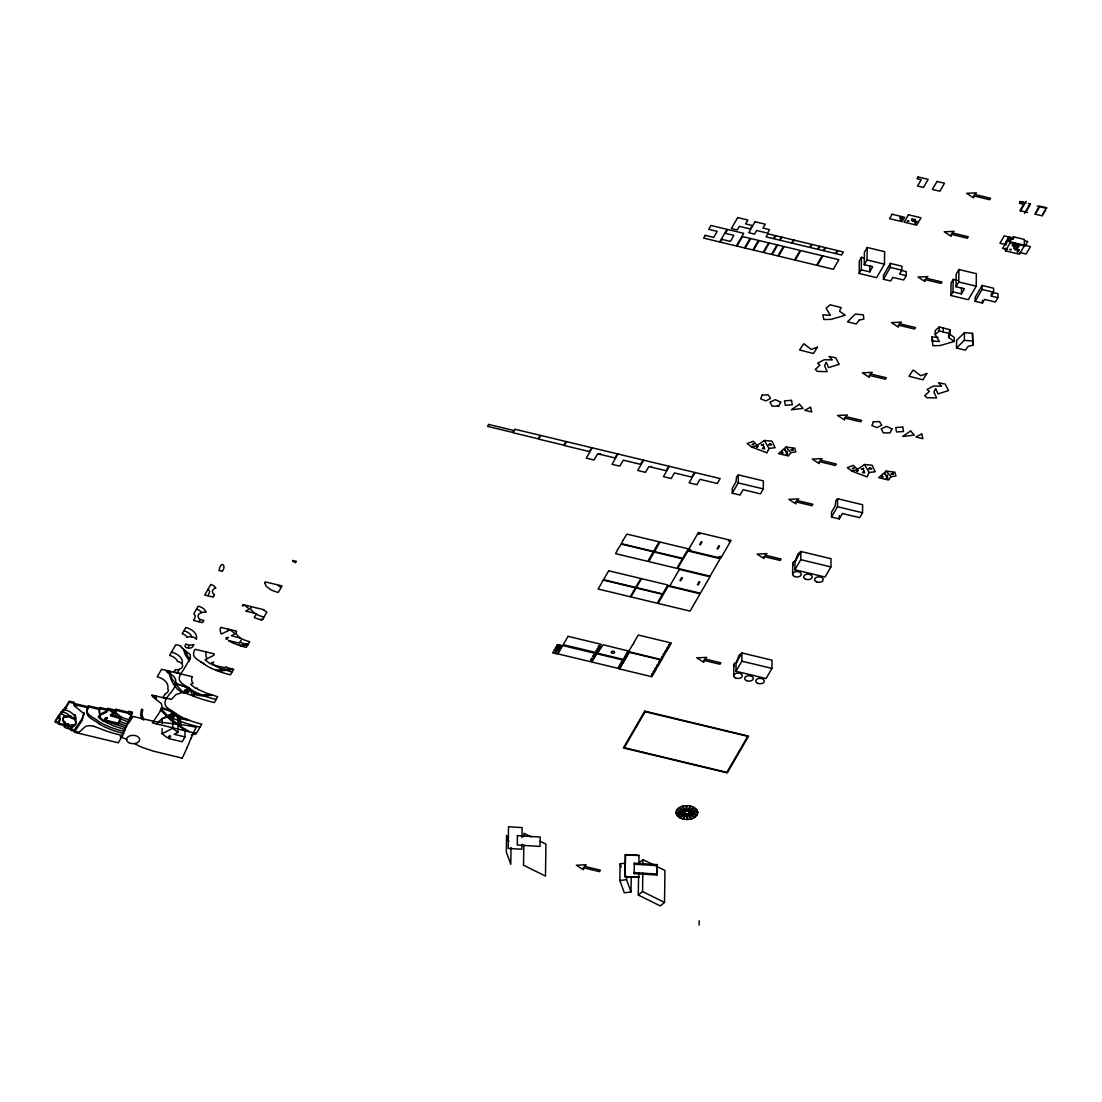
<?xml version="1.0" encoding="UTF-8"?>
<svg xmlns="http://www.w3.org/2000/svg" width="1102" height="1102" viewBox="0 0 1102 1102"><rect width="100%" height="100%" fill="white"/><g stroke="black" fill="none" stroke-linecap="round" stroke-linejoin="round"><path stroke-width="1.5" d="M185.067 729.51L184.957 736.907L182.147 741.756L169.212 738.657L170.755 735.998L167.215 737.775L162.063 733.698L162.132 728.615M162.201 723.532L162.269 718.449L173 713.049L178.138 717.14L177.932 732.389L174.116 734.304L184.957 736.907M169.212 738.657L169.253 735.695M177.932 732.389L172.78 728.298L173 713.049M511.011 847.59L510.791 864.299L506.314 852.011L506.548 835.316L508.78 841.446M521.88 844.242L521.811 849.243L508.201 848.402L508.504 826.762L522.114 827.602L521.976 837.589M523.808 845.027L523.533 865.208L545.49 876.104L545.931 844.16L540.076 841.253M523.932 836.625L523.973 833.264L531.302 836.9M631.226 876.889L631.019 891.917L624.338 892.84L619.875 880.553L620.109 863.858L625.11 863.169M625.054 876.737L638.747 877.068L625.054 876.737L625.426 854.587L639.05 855.428L638.857 864.271M625.123 876.228L625.426 854.587M631.019 891.917L626.542 879.63L626.597 876.297M634.105 873.611L634.366 863.21L657.15 864.629L657.026 874.038L656.888 875.016L634.105 873.611L634.229 872.619L657.026 874.038M656.172 866.144L664.961 870.497L664.52 902.455L660.25 905.927L638.292 895.031L638.554 876.531M638.678 877.591L638.747 872.591M638.292 895.031L642.562 891.559L642.81 873.059M642.934 864.657L643.003 859.615L653.252 864.698M656.888 875.016L657.15 864.629M699.109 925.046L699.164 920.831M732.238 493.186L732.307 488.227L735.984 481.891L736.508 476.959L738.326 474.879L763.383 480.899L763.273 488.916L760.421 493.834L743.134 489.687L740.021 495.046L732.238 493.186L738.202 482.883L738.326 474.879M733.67 675.746L733.822 664.878M735.971 671.283L736.081 663.073L739.056 655.359L741.949 652.963L772.075 660.208L771.965 668.404L766.083 678.515L735.971 671.283L741.839 661.172L741.949 652.963L736.081 663.073M792.6 574.252L792.751 563.384M794.9 569.789L795.01 561.593L797.986 553.865L800.878 551.482L831.004 558.714L830.894 566.924L825.026 577.035L794.9 569.789L800.768 559.678L800.878 551.482L795.01 561.593M831.5 517.031L831.569 512.072L835.247 505.735L835.771 500.818L837.589 498.724L862.646 504.757L862.535 512.761L859.684 517.678L842.396 513.532L839.283 518.904L831.5 517.031L837.465 506.741L837.589 498.724M839.283 518.904L839.325 515.598M859.161 273.461L861.282 269.825L869.726 271.863L872.715 266.725L864.257 264.7L864.436 252.22L867.191 247.468L884.63 251.655L884.451 264.136L876.613 277.649L859.161 273.461L859.34 260.981L861.447 257.358L864.271 258.033M861.282 269.825L861.447 257.358M864.257 264.7L867.012 259.948L867.191 247.468M869.726 271.863L869.809 265.623M906.188 275.638L903.668 279.991L892.772 277.387L890.678 280.982L883.432 279.247L883.487 275.252L890.347 263.419L901.891 266.188L901.835 270.183L899.59 274.054L906.188 275.638L906.243 271.643L901.298 270.458M883.432 279.247L890.292 267.414L890.347 263.419M949.8 334.25L954.304 337.446L954.249 341.441L940.144 345.56L932.898 345.739L931.934 336.978L937.981 337.432M931.879 340.973L939.441 341.537L935.171 334.526L935.226 330.531L939.221 326.977L950.103 329.76L950.048 333.754L948.615 337.446L954.249 341.441M935.171 334.526L939.166 330.972L939.221 326.977M950.048 333.754L943.229 331.922L943.298 327.928M948.615 337.446L948.643 334.788M950.902 295.501L953.01 291.865L961.454 293.903L964.443 288.765L955.985 286.74L956.164 274.26L958.919 269.508L976.358 273.695L976.193 286.176L968.341 299.689L950.902 295.501L951.067 283.021L953.175 279.385L957.404 280.404M953.01 291.865L953.175 279.385M956.508 348.039L956.619 340.353L964.47 332.625L972.487 333.341L972.914 345.229L968.231 346.303L965.407 350.174L956.508 348.039L964.36 340.311L964.47 332.625M955.985 286.74L958.74 281.988L958.919 269.508M961.454 293.903L961.55 287.663M972.914 345.229L972.487 333.341M997.93 297.678L995.395 302.031L984.499 299.413L982.405 303.022L975.16 301.287L975.215 297.292L982.089 285.459L993.632 288.228L993.577 292.223L991.318 296.094L997.93 297.678L997.985 293.683L993.026 292.498M975.16 301.287L982.034 289.454L982.089 285.459M982.405 303.022L982.447 300.364M991.318 296.094L991.359 293.435M1011.65 239.781L1013.399 236.792L1024.35 239.423L1024.254 245.939L1019.446 254.218L1005.465 250.857L1005.506 248.129M1008.661 237.15L1008.633 239.313L1005.561 244.603L1005.589 242.44L1008.661 237.15L1013.317 238.266M1005.465 250.857L1010.286 242.578L1010.341 238.487L1013.358 239.217L1013.399 236.792M1018.854 244.823L1018.344 247.068L1012.462 245.663L1012.476 244.258M1012.462 245.663L1013.22 242.963L1015.741 243.57L1015.465 245.429L1018.827 246.228M1017.78 246.504L1017.752 247.909L1015.149 249.823L1013.771 247.041M1013.757 248.46L1014.295 246.159M1015.149 249.823L1015.176 248.418M1015.465 245.429L1015.479 244.01M1018.344 247.068L1018.358 245.663M169.088 671.118C169.804 680.209 176.224 691.987 185.963 693.351A34.093 21.599 0.8 0 1 189.31 694.522L197.547 697.676A129.788 82.209 0.8 0 0 214.325 702.539L217.686 696.753L206.35 693.103A47.606 30.153 0.8 0 1 202.492 691.34L197.837 689.37L197.01 687.896L195.839 688.488L190.687 684.411L192.74 683.268M156.112 696.078L156.415 699.618L161.291 703.572L162.077 706.162L159.514 712.471L152.351 722.898L196.363 733.464L201.79 724.11A82.705 52.386 0.8 0 1 188.897 720.198L182.918 717.678A65.844 41.697 0.8 0 1 176.843 714.289C173.028 710.68 162.889 707.87 165.272 701.092A40.457 25.622 0.8 0 1 166.485 698.572L152.131 695.128M170.424 671.435C169.928 680.581 176.954 685.279 186.61 686.642A21.999 13.927 0.8 0 1 189.282 688.295A19.767 12.521 0.8 0 1 192.685 691.822L193.305 692.332A10.455 6.612 0.8 0 0 195.564 693.585L201.804 694.894L210.358 694.618M60.183 718.077L58.434 722.058L55.114 721.259L58.502 715.405L60.045 716.699M634.366 863.21L634.229 864.202L657.026 865.607M639.05 855.428L625.357 855.097M190.37 658.266L190.233 654.684L185.053 650.373L188.442 657.701L190.384 658.225L183.304 670.099A110.448 69.949 0.8 0 0 182.257 671.586L180.976 673.597L173.937 671.917L174.846 670.388M86.948 709.068C85.736 715.501 95.103 717.912 98.781 721.507A65.844 41.697 0.8 0 0 104.855 724.896L110.847 727.416A82.705 52.386 0.8 0 0 123.741 731.315L126.895 725.887A42.028 26.613 0.8 0 1 120.573 723.973L118.975 723.353L118.41 724.331L105.475 721.218L107.004 718.559L103.478 720.35L98.326 716.259L107.101 711.837A9.629 6.102 0.8 0 1 107.624 710.391L88.436 705.79A40.457 25.622 0.8 0 0 87.292 708.159M949.139 332.225L950.103 329.76M141.511 709.109L140.615 714.73L141.965 719.358M187.092 747.624L191.225 737.872M128.645 711.286L132.488 712.126L131.648 713.6L128.659 711.837M128.617 713.407L107.652 708.283A9.629 6.102 0.8 0 0 107.142 709.729L109.07 708.751L114.222 712.842L110.407 714.757L121.248 717.361L119.002 721.231L120.6 721.851A42.028 26.613 0.8 0 0 126.923 723.78L131.62 715.708L128.631 713.958M263.888 609.723L242.922 604.599A9.629 6.102 0.8 0 0 242.412 606.045L244.341 605.081L249.493 609.158L245.677 611.073L256.518 613.69L254.273 617.561L255.871 618.181A42.028 26.613 0.8 0 0 262.193 620.095L266.877 612.023L263.915 610.301M292.512 560.436L296.355 561.276L295.501 562.736L292.54 561.014M768.976 448.418L767.006 452.812L752.115 447.219L747.184 443.61L753.231 441.268L757.308 445.332L764.402 440.469L771.965 441.144L775.078 447.729L768.976 448.418L764.402 440.469M869.079 472.469L867.122 476.863L852.218 471.284L847.3 467.661L853.334 465.32L857.425 469.383L864.505 464.521L872.081 465.196L875.181 471.78L869.079 472.469L864.505 464.521M142.792 709.399L141.924 714.22L143.756 720.157M250.87 606.513L250.994 609.723L254.548 613.208M64.839 722.278L63.641 724.358L55.1 722.306L61.216 711.796M64.811 724.4C61.189 728.339 71.575 730.227 72.346 725.474M185.783 644.312C182.092 648.307 192.671 650.111 193.387 645.29M200.096 619.668L198.897 621.735M214.325 595.149L213.733 596.182M193.856 620.178L195.453 616.046L193.787 613.855L198.208 606.169A12.701 8.045 0.8 0 1 205.909 611.748L206.129 612.202A6.626 4.201 0.8 0 0 198.14 615.508A6.626 4.201 0.8 0 0 203.856 620.454M208.099 595.645L209.766 591.402L208.058 589.198M222.411 571.001C226.53 566.29 221.378 559.458 218.981 570.395L222.301 571.194M62.938 709.853L58.475 717.526L60.183 719.73L58.406 724.166L67.305 726.301L68.503 724.262M64.811 707.663L61.175 713.903A8.403 5.317 0.8 0 1 66.051 717.347L66.588 717.195A6.626 4.201 0.8 0 1 75.446 719.386M128.714 719.675L132.474 713.187L115.614 709.137L116.068 712.898L120.972 716.823A26.228 16.613 0.8 0 0 128.727 719.661M123.713 733.436L118.286 742.789L74.275 732.224L82.264 720.267L83.848 713.876L81.755 719.165L76.63 726.604A110.448 69.949 0.8 0 0 75.583 728.091L74.302 730.103L67.263 728.422L68.476 726.37M185.77 627.575L182.147 633.815A8.403 5.317 0.8 0 1 187.023 637.259M210.771 584.528L204.669 595.039L213.196 597.091L213.65 596.32M599.419 454.024L600.177 454.203M622.754 661.696L618.663 668.749L651.861 676.724L655.952 669.672M624.242 659.148L628.333 652.095L661.531 660.07L657.439 667.123M632.658 644.642L628.567 651.695L661.765 659.671L665.649 652.384M634.146 642.094L638.237 635.041L671.435 643.017L667.344 650.07M623.277 661.544L624.476 659.492M634.394 642.425L632.796 644.574M689.99 549.113L689.521 549.912L690.802 550.229M698.613 534.263L700.362 533.767M778.191 405.812L777.447 405.55M720.57 556.455L718.821 556.951M729.193 541.605L729.662 540.807L728.381 540.49M655.718 669.341L656.916 667.275M665.622 652.288L667.206 650.139M1019.653 202.933L1020.466 201.556L1025.315 202.713M1020.108 203.016L1020.893 201.652M1020.617 210.799L1026.127 201.322M1024.488 213.361L1030.012 203.842M1008.729 241.255L1010.341 238.487M1025.852 212.052L1030.549 203.966L1028.386 203.457M682.744 818.924L685.775 813.717L679.81 817.767M690.21 806.058L687.193 811.279L686.822 805.7M1035.412 212.961L1039.131 206.556M683.515 819.103L686.546 813.896L686.904 819.475M690.982 806.251L687.951 811.458L693.916 807.408M1035.935 213.085L1039.654 206.68L1037.23 206.102M1042.864 213.926L1045.357 209.628M1043.429 213.829L1042.258 215.84L1034.778 214.05M1043.814 213.154L1045.77 209.779M1025.149 245.939L1027.725 241.503L1024.584 240.759M188.249 647.273L189.158 645.744M177.353 672.73L179.13 669.837M203.471 621.087L202.561 622.63L193.676 620.481M166.664 698.255L167.945 696.23A110.448 69.949 0.8 0 1 168.992 694.742C175.714 687.827 180.301 677.523 168.675 673.432A27.206 17.233 0.8 0 1 167.38 672.33M157.09 724.028C159.859 719.014 166.071 715.859 171.65 718.008A34.093 21.599 0.8 0 1 174.998 719.165L183.235 722.32A129.788 82.209 0.8 0 0 200.013 727.182M72.525 725.199L72.897 724.62A6.626 4.201 0.8 0 1 64.963 724.11M72.498 727.306L72.87 726.728A6.626 4.201 0.8 0 0 75.418 721.507M164.873 694.398L165.245 693.819A6.626 4.201 0.8 0 0 167.793 688.585A17.095 10.827 0.8 0 0 157.2 676.793L161.539 669.3L192.395 676.711M72.388 727.499L70.666 730.295L79.027 732.307L85.68 726.356L89.303 725.612L93.574 726.273M193.442 645.193L193.869 644.518A6.626 4.201 0.8 0 1 185.935 644.023M164.763 694.591L163.041 697.373L171.402 699.384L176.127 694.467L181.678 692.703M790.933 452.647L788.371 455.966L778.535 453.611L786.057 447.068L794.762 448.115L795.851 451.916L790.933 452.647L786.057 447.068M891.05 476.698L888.487 480.031L878.652 477.662L886.16 471.119L894.865 472.166L895.954 475.968L891.05 476.698L886.16 471.119M126.207 725.722L127.942 723.752A62.125 16.131 -76.5 0 0 132.943 716.438L155.382 721.686L179.089 724.413A132.516 96.604 30.1 0 1 196.266 727.306M638.747 863.086L643.003 859.615M679.204 817.408L685.168 813.359L677.179 815.632M694.522 807.752L688.557 811.816L696.547 809.529M651.516 466.573L651.062 466.463M100.447 714.151L109.057 709.812L114.209 713.889L110.393 715.818C129.637 720.928 112.666 717.54 115.586 711.245L100.048 707.512M162.063 733.698L172.78 728.298M752.115 447.219L757.308 445.332M852.218 471.284L857.425 469.383M187.092 637.245L187.56 637.108A6.626 4.201 0.8 0 1 196.418 639.298A17.095 10.827 0.8 0 0 185.825 627.493M676.835 815.163L684.824 812.877L676.022 813.042M696.891 810.011L688.902 812.284L697.704 812.133M196.06 733.918L191.307 734.993M192.561 733.808L195.55 733.106M262.772 619.104L260.292 619.6M247.785 644.794L240.939 645.965L234.974 643.802A47.606 30.153 0.8 0 1 231.117 642.053L228.445 640.551L239.396 643.182L241.917 638.843A26.228 16.613 0.8 0 0 249.658 641.681L246.311 647.453L240.98 645.979M233.472 669.451L218.375 671.201M231.668 668.886L215.758 670.223M619.875 880.553L626.542 879.63M212.231 695.266L203.071 695.83A18.582 11.778 0.8 0 1 197.423 695.169L196.39 694.866A12.48 7.907 0.8 0 1 194.104 693.985L193.773 693.819A36.793 23.307 0.8 0 1 194.117 694.783L194.696 696.629M675.994 812.518L684.783 812.367L676.518 810.369M697.731 812.642L688.943 812.808L697.208 814.791M189.379 720.488L179.406 718.435M964.36 340.311L972.377 341.028M187.133 719.51L181.995 718.518A10.607 6.722 0.8 0 1 178.359 716.479A19.643 12.439 0.8 0 0 176.031 713.779M1014.267 247.578L1017.752 247.909M939.166 330.972L943.229 331.922M1039.42 206.046L1046.9 207.851M1019.57 201.597L1025.948 203.14M1040.508 206.887L1046.611 208.347M1019.433 203.319L1023.606 204.311L1019.942 210.634L1027.601 212.479M1013.633 238.128L1004.253 235.869L999.955 243.266L1006.209 244.768M1010.286 242.578L1024.254 245.939M1013.206 244.382L1015.727 244.988M1007.352 249.52L1002.655 248.391L1006.952 240.994L1030.425 246.641L1026.127 254.039L1019.873 252.523M867.012 259.948L884.451 264.136M958.74 281.988L976.193 286.176M890.292 267.414L901.835 270.183M982.034 289.454L993.577 292.223M738.202 482.883L763.273 488.916M837.465 506.741L862.535 512.761M599.405 453.955L600.163 454.093M800.768 559.678L830.894 566.924M741.839 661.172L771.965 668.404M221.02 627.424L236.558 631.157C233.624 637.397 250.664 640.937 231.365 635.73L235.181 633.802L230.029 629.724L221.419 634.049A15.883 10.07 0.8 0 1 220.799 627.382M180.756 645.841L175.852 644.656L169.584 655.456A12.701 8.045 0.8 0 1 177.284 661.035L177.505 661.503A6.626 4.201 0.8 0 1 182.574 666.352A6.626 4.201 0.8 0 1 175.232 669.74M676.807 809.887L685.072 811.871L678.584 808.042M696.919 815.273L688.654 813.29L695.142 817.119M74.082 702.332L69.178 701.161L62.91 711.961A12.701 8.045 0.8 0 1 70.611 717.54L70.831 717.994A6.626 4.201 0.8 0 1 75.9 722.857A6.626 4.201 0.8 0 1 68.558 726.246M100.02 709.633L69.164 702.222L64.77 709.771A17.095 10.827 0.8 0 1 75.515 721.507M74.054 704.453L88.408 707.897A40.457 25.622 0.8 0 0 87.196 710.418C84.689 717.223 95.034 719.978 98.753 723.615M182.05 758.107L153.054 751.054L142.557 747.514A46.325 33.776 30.1 0 1 138.618 745.71L134.678 743.616M231.999 672.096L220.662 668.459A47.606 30.153 0.8 0 1 216.805 666.696L214.132 665.195M281.12 587.366L278.214 585.63M193.139 696.037L190.315 690.706L184.929 686.89A27.316 17.301 0.8 0 0 182.739 685.954L174.984 683.584M189.392 658.886L190.054 659.065M161.76 707.512L170.218 710.294A25.401 16.089 0.8 0 1 172.284 711.286M161.677 708.421L168.427 710.597A27.316 17.301 0.8 0 1 170.548 711.506L177.036 716.699L179.791 725.502M120.214 736.701L126.799 739.387M240.057 642.246L241.558 642.824A42.028 26.613 0.8 0 0 247.881 644.739M211.543 668.377L217.521 670.911A82.705 52.386 0.8 0 0 230.414 674.823L233.569 669.382A42.028 26.613 0.8 0 1 227.246 667.468L225.648 666.848L225.083 667.826L212.149 664.713L213.678 662.068L210.151 663.845L205 659.767L213.774 655.346A9.629 6.102 0.8 0 1 214.298 653.899L195.109 649.285A40.457 25.622 0.8 0 0 193.897 651.805C191.404 658.597 201.735 661.365 205.454 665.002A65.844 41.697 0.8 0 0 211.529 668.404M642.562 891.559L664.52 902.455M189.227 731.645L181.293 726.714M679.149 807.67L685.623 811.499L681.918 806.416M694.577 817.491L688.103 813.675L691.808 818.758M186.197 731.025L170.796 720.267L160.699 710.239M179.805 725.626L169.129 717.388L161.25 708.999M212.41 664.065L211.322 663.252M156.332 699.55L154.363 698.076A25.415 16.103 0.8 0 1 152.889 696.808M184.75 650.111L182.987 648.775A27.206 17.233 0.8 0 1 181.678 647.687M77.099 705.886L76.313 705.28A27.206 17.233 0.8 0 1 75.005 704.178M204.573 664.437L203.732 663.762A22.123 14.009 0.8 0 0 200.908 661.985M183.538 692.827L175.053 683.667M189.324 660.952L185.232 654.657L183.442 649.133M682.661 806.196L686.367 811.292L685.995 805.714M691.064 818.965L687.359 813.882L687.731 819.461M207.052 658.61L207.107 658.693A15.883 10.07 0.8 0 1 206.487 652.026M100.365 716.176L98.312 717.319L103.45 721.397L104.635 720.804L105.448 722.278L110.117 724.248A47.606 30.153 0.8 0 0 113.974 726.011L125.311 729.662L121.936 735.475A129.788 82.209 0.8 0 1 105.172 730.598L96.935 727.416A34.093 21.599 0.8 0 0 93.587 726.259M620.109 863.858L621.225 866.93M70.817 715.735L70.859 715.887A6.626 4.201 0.8 0 0 62.869 719.193A6.626 4.201 0.8 0 0 68.586 724.124M191.817 636.846L191.679 636.474A12.701 8.045 0.8 0 0 183.896 630.799M931.934 336.978L932.953 341.744M84.055 712.443L83.945 713.821L76.286 707.401A25.415 16.103 0.8 0 1 74.812 706.134M98.767 723.615A65.844 41.697 0.8 0 0 104.814 727.017L110.82 729.524A82.705 52.386 0.8 0 0 123.713 733.436M74.964 706.038A3.705 2.342 0.8 0 1 73.848 704.453M100.475 716.148A15.883 10.07 0.8 0 1 99.8 709.592M75.184 704.068A4.036 2.562 0.8 0 1 73.848 702.346M74.991 714.564A17.095 10.827 0.8 0 1 75.556 719.399M64.853 707.58A17.095 10.827 0.8 0 1 66.74 708.145M100.502 714.027A15.883 10.07 0.8 0 1 99.827 707.47M62.938 709.84A12.701 8.045 0.8 0 1 64.536 710.335M61.23 711.754A8.403 5.317 0.8 0 1 63.062 712.429M64.99 722.003A6.626 4.201 0.8 0 1 65.5 715.487M196.487 609.13A8.403 5.317 0.8 0 1 201.335 612.616M263.97 617.037A26.228 16.613 0.8 0 1 256.215 614.2M210.799 584.487A8.403 5.317 0.8 0 1 215.648 587.972M214.559 594.736A6.626 4.201 0.8 0 1 215.716 587.958M228.1 630.702A9.629 6.102 0.8 0 1 228.61 629.256M171.513 652.136A17.095 10.827 0.8 0 1 182.216 663.955M248.46 643.72A68.007 43.074 0.8 0 1 238.982 645.345M167.545 672.206A4.036 2.562 0.8 0 1 166.209 670.484M216.116 699.467A82.705 52.386 0.8 0 1 203.209 695.555L197.23 693.02A65.844 41.697 0.8 0 1 191.156 689.645C187.34 686.036 177.202 683.226 179.585 676.449A40.457 25.622 0.8 0 1 180.797 673.928M192.85 683.24A15.883 10.07 0.8 0 1 192.175 676.683M181.858 647.563A4.036 2.562 0.8 0 1 180.521 645.841M153.04 696.712A3.705 2.342 0.8 0 1 151.924 695.128M179.543 718.421A68.861 43.612 0.8 0 1 181.169 726.714M154.831 698.42A27.302 17.288 0.8 0 1 154.762 695.761M187.078 747.542A62.139 16.131 -76.5 0 1 182.05 758.3M191.225 737.954A62.139 16.131 -76.5 0 1 196.266 727.196M734.511 666.352A4.312 2.727 0.8 0 1 736.88 662.261M793.454 564.858A4.312 2.727 0.8 0 1 796.112 560.739M517.403 835.619L517.279 845.027L540.063 846.446L540.2 837.038L517.403 835.619M793.247 449.161L793.233 450.236L790.892 449.85L793.247 449.161M893.364 473.213L893.336 474.287L891.008 473.901L893.364 473.213M264.797 583.123L266.216 586.347L270.541 589.556A26.228 16.613 0.8 0 0 278.283 592.394L282.043 585.92L265.183 581.87L264.797 583.123M907.345 221.116L908.998 221.199L907.359 221.034M1009.625 249.534L1011.278 249.617L1009.639 249.493M583.481 867.77L583.371 869.767L576.374 865.235L586.278 864.753L584.322 866.31L600.397 870.181L599.557 871.627L583.481 867.77M703.916 660.387L703.806 662.385L696.808 657.853L706.713 657.371L704.757 658.927L720.832 662.798L719.992 664.244L703.916 660.387M764.168 556.606L764.072 558.618L757.074 554.072L766.978 553.603L765.022 555.16L781.098 559.017L780.257 560.477L764.168 556.606M795.961 501.878L795.851 503.876L788.853 499.344L798.757 498.875L796.801 500.432L812.877 504.289L812.036 505.735L795.961 501.878M819.337 461.614L819.241 463.611L812.229 459.079L822.147 458.611L820.177 460.168L836.266 464.025L835.412 465.485L819.337 461.614M844.669 417.989L844.573 419.986L837.575 415.454L847.479 414.986L845.509 416.542L861.599 420.399L860.758 421.846L844.669 417.989M869.423 375.369L869.326 377.366L862.329 372.834L872.233 372.352L870.263 373.909L886.352 377.779L885.498 379.226L869.423 375.369M898.585 325.159L898.474 327.156L891.477 322.624L901.381 322.156L899.425 323.712L915.5 327.57L914.66 329.03L898.585 325.159M925.06 279.577L924.95 281.575L917.952 277.043L927.856 276.561L925.9 278.117L941.976 281.988L941.136 283.434L925.06 279.577M951.315 234.34L951.219 236.351L944.221 231.806L954.125 231.337L952.156 232.894L968.245 236.751L967.404 238.211L951.315 234.34M973.672 195.853L973.562 197.864L966.564 193.318L976.468 192.85L974.512 194.407L990.588 198.264L989.748 199.724L973.672 195.853M762.116 395.095L760.683 398.841L765.89 400.908L770.546 398.442L768.204 394.847L762.116 395.095M873.335 421.804L871.889 425.565L877.096 427.631L881.752 425.165L879.424 421.556L873.335 421.804M841.019 307.568L839.572 311.246L845.22 315.241L831.115 319.373L823.855 319.539L822.85 314.773L830.412 315.351L826.128 308.326L830.137 304.772L841.019 307.568M763.493 444.368L763.066 445.428L761.317 445.125L763.493 444.368M863.596 468.419L863.169 469.48L861.42 469.177L863.596 468.419M757.942 446.517L756.73 446.985L757.942 446.517M858.045 470.582L856.833 471.05L858.045 470.582M782.172 451.806L781.552 453.129L783.109 453.005L782.172 451.806M882.289 475.857L881.655 477.18L883.225 477.056L882.289 475.857M780.753 402.161L778.756 406.17L772.089 406.156L769.967 402.134L775.326 399.668L780.753 402.161M891.973 428.885L889.975 432.893L883.308 432.879L881.187 428.857L886.545 426.378L891.973 428.885M107.018 717.512C106.715 721.59 102.348 717.788 107.018 717.512M120.944 718.931L118.424 723.27L107.473 720.639L110.159 722.141A47.606 30.153 0.8 0 0 114.002 723.89L125.339 727.54L128.686 721.782A26.228 16.613 0.8 0 1 120.944 718.931M227.99 637.424C227.659 641.598 223.293 637.466 227.99 637.424M488.668 424.449L487.539 426.378L512.609 432.397L513.725 430.469L488.668 424.449M515.144 429.298L513.133 432.769L538.203 438.789L540.214 435.318L515.144 429.298M540.848 435.469L538.713 439.147L563.783 445.167L565.918 441.503L540.848 435.469M566.566 441.654L564.307 445.539L589.377 451.558L591.622 447.674L566.566 441.654M705.239 235.36L703.641 238.101L719.675 241.958L727.003 229.34L710.983 225.483L708.738 229.34L717.182 231.365L713.697 237.398L705.239 235.36M592.27 447.825L586.292 458.115L594.074 459.989L597.683 453.79L614.957 457.936L617.34 453.845L592.27 447.825M721.906 239.368L720.322 242.109L736.343 245.966L743.685 233.335L727.651 229.491L725.405 233.349L733.863 235.373L730.364 241.393L721.906 239.368M737.706 217.59L731.356 228.541L737.197 229.946L739.29 226.337L750.187 228.954L752.198 225.483L745.599 223.899L747.845 220.028L737.706 217.59M742.528 236.572L736.99 246.118L744.525 247.922L750.063 238.376L742.528 236.572M617.974 453.996L611.996 464.3L619.792 466.16L623.264 460.168L640.551 464.328L643.045 460.03L617.974 453.996M755.09 221.764L748.74 232.715L754.567 234.12L756.661 230.511L767.557 233.128L769.568 229.657L762.97 228.073L765.215 224.202L755.09 221.764M750.71 238.542L745.159 248.088L752.914 249.947L758.452 240.401L750.71 238.542M759.099 240.553L753.548 250.099L763.107 252.399L768.645 242.853L759.099 240.553M767.887 233.831L766.11 236.889L773.411 238.638L775.188 235.58L767.887 233.831M769.292 243.005L763.741 252.551L771.496 254.41L777.034 244.864L769.292 243.005M643.692 460.181L637.714 470.471L645.496 472.345L648.858 466.559L666.131 470.706L668.749 466.201L643.692 460.181M775.836 235.732L774.059 238.79L779.486 240.098L781.263 237.04L775.836 235.732M781.91 237.192L780.133 240.25L791.677 243.032L793.454 239.974L781.91 237.192M777.681 245.016L772.13 254.562L777.902 255.953L783.439 246.407L777.681 245.016M784.087 246.559L778.535 256.105L794.57 259.948L800.107 250.402L784.087 246.559M557.46 644.574L552.625 652.894L554.554 653.348L559.389 645.028L558.618 644.849L555.27 649.836L558.232 644.753L557.46 644.574M794.087 240.126L792.31 243.184L809.667 247.358L811.444 244.3L794.087 240.126M560.023 645.193L555.188 653.5L557.116 653.968L561.951 645.648L561.18 645.469L557.846 650.455L560.794 645.373L560.023 645.193M617.561 549.746L615.591 553.645L647.756 561.373L653.321 551.799L621.142 544.071L617.561 549.746M623.346 539.773L621.376 543.658L653.555 551.399L659.106 541.826L626.942 534.098L623.346 539.773M562.723 645.565L557.901 653.872L591.099 661.861L595.934 653.541L562.723 645.565M568.081 636.35L563.246 644.67L596.444 652.646L601.279 644.326L568.081 636.35M603.29 580.093L598.111 589.019L630.289 596.747L635.468 587.834L603.29 580.093M608.703 570.781L603.524 579.693L635.702 587.421L640.882 578.509L608.703 570.781M669.396 466.353L663.418 476.643L671.201 478.516L674.438 472.937L691.725 477.097L694.467 472.372L669.396 466.353M800.755 250.567L795.217 260.113L816.651 265.251L822.188 255.705L800.755 250.567M812.091 244.451L810.314 247.509L817.56 249.245L819.337 246.187L812.091 244.451M819.984 246.338L818.207 249.396L823.222 250.609L824.985 247.551L819.984 246.338M695.1 472.538L689.122 482.828L696.919 484.701L700.032 479.329L717.306 483.475L720.171 478.557L695.1 472.538M825.632 247.702L823.855 250.76L835.454 253.543L837.231 250.485L825.632 247.702M822.836 255.871L817.285 265.417L833.319 269.26L838.87 259.714L822.836 255.871M591.843 658.293L590.824 660.057L591.843 658.293M593.895 654.781L592.876 656.544L593.895 654.781M597.201 649.092L596.168 650.855L597.201 649.092M599.24 645.579L598.221 647.329L599.24 645.579M649.767 559.664L648.665 561.579L676.876 568.37L682.427 558.797L654.216 552.019L649.767 559.664M655.566 549.691L654.45 551.606L682.661 558.383L688.227 548.824L660.015 542.046L655.566 549.691M593.647 658.734L592.132 662.095L617.781 668.267L622.602 659.946L596.953 653.789L593.647 658.734M600.742 648.031L597.711 653.224L623.36 659.395L627.878 650.869L603.262 644.808L600.742 648.031M636.102 587.986L630.923 596.898L657.219 603.221L662.398 594.295L636.102 587.986M641.516 578.66L636.336 587.573L662.633 593.895L667.812 584.983L641.516 578.66M837.878 250.65L836.101 253.694L841.597 255.017L843.374 251.959L837.878 250.65M679.397 565.285L677.868 568.412L710.046 576.153L720.185 558.686L688.006 550.959L679.397 565.285M698.406 532.542L688.075 550.325L720.763 558.177L731.094 540.393L698.406 532.542M628.966 652.522L619.572 668.694L628.966 652.522M668.17 586.14L658.114 603.441L690.031 611.1L700.087 593.799L668.17 586.14M679.383 569.431L669.823 585.892L700.404 593.234L709.963 576.773L679.383 569.431M701.299 541.757L699.66 544.581L700.431 544.774L702.07 541.936L701.299 541.757M892.097 214.243L889.534 218.651L902.097 221.667L904.659 217.273L892.097 214.243M681.615 577.723L679.975 580.561L680.733 580.74L682.386 577.916L681.615 577.723M918.062 176.954L917.043 178.717L921.217 179.722L917.539 186.031L923.448 187.45L928.146 179.364L918.062 176.954M902.221 217.948L900.692 220.565L899.838 217.37L902.221 217.948M908.447 214.766L904.15 222.163L916.712 225.18L921.01 217.783L908.447 214.766M718.752 545.945L717.099 548.782L717.87 548.961L719.51 546.137L718.752 545.945M699.054 581.925L697.414 584.749L698.186 584.928L699.825 582.104L699.054 581.925M826.293 362.489L824.503 365.575L827.175 371.691L817.381 371.388L815.328 369.39L819.888 365.217L817.656 363.178L824.213 359.734L832.272 359.913L829.048 356.469L835.729 357.778L839.187 364.28L828.608 367.613L826.293 362.489M937.031 181.444L932.388 189.448L939.868 191.238L944.497 183.249L937.031 181.444M652.467 673.418L651.585 674.934L652.467 673.418M654.23 670.402L653.348 671.917L654.23 670.402M655.979 667.371L655.098 668.886L655.979 667.371M657.742 664.341L656.861 665.856L657.742 664.341M659.506 661.31L658.624 662.825L659.506 661.31M662.371 656.365L661.489 657.88L662.371 656.365M664.134 653.334L663.252 654.85L664.134 653.334M665.883 650.304L665.016 651.819L665.883 650.304M667.647 647.287L666.765 648.789L667.647 647.287M669.41 644.257L668.528 645.772L669.41 644.257M916.823 221.461L915.307 224.078L914.453 220.882L916.823 221.461M644.739 711.148L623.374 747.927L727.265 772.888L748.616 736.108L644.739 711.148M645.138 711.699L624.255 747.679L726.852 772.337L747.748 736.356L645.138 711.699M935.694 388.772L933.904 391.857L936.576 397.974L926.782 397.67L924.73 395.673L929.289 391.499L927.058 389.461L933.614 386.017L941.673 386.196L938.449 382.752L945.13 384.061L948.574 390.563L938.009 393.896L935.694 388.772M1019.116 249.879L1017.587 252.496L1016.733 249.314L1019.116 249.879M911.988 219.146L911.478 220.028L912.869 221.392L915.473 219.491L911.988 219.146M817.436 347.199L813.51 353.508L799.611 349.981L803.744 343.714L811.403 349.458L817.436 347.199M926.823 373.482L922.911 379.791L909.012 376.264L913.145 370.01L920.804 375.754L926.823 373.482M785.079 449.451L784.459 450.442L785.492 450.429L785.079 449.451M885.182 473.502L884.562 474.507L885.595 474.48L885.182 473.502M859.202 320.117L856.378 323.974L847.479 321.839L855.331 314.111L863.348 314.828L863.885 319.029L859.202 320.117M763.865 446.833L762.364 448.583L764.636 448.872L763.865 446.833M863.982 470.885L862.467 472.634L864.753 472.923L863.982 470.885M769.94 443.514L768.562 444.919L771.703 444.822L769.94 443.514M870.043 467.565L868.665 468.97L871.82 468.873L870.043 467.565M799.418 404.255L791.36 409.751L803.082 408.415L799.418 404.255M910.638 430.965L902.566 436.475L914.288 435.138L910.638 430.965M787.448 453.39L785.85 454.368L787.517 454.616L787.448 453.39M887.551 477.442L885.967 478.42L887.633 478.667L887.551 477.442M753.699 443.693L752.046 444.602L753.782 444.781L753.699 443.693M853.802 467.758L852.149 468.653L853.898 468.846L853.802 467.758M810.466 407.285L804.708 410.275L811.747 411.969L810.466 407.285M921.671 433.995L915.927 436.998L922.966 438.692L921.671 433.995M787.062 451.255L785.74 451.93L787.517 452.068L787.062 451.255M887.165 475.306L885.843 475.981L887.633 476.119L887.165 475.306M791.47 400.37L784.5 400.825L785.327 405.247L792.297 404.792L791.47 400.37M902.69 427.094L895.719 427.548L896.532 431.97L903.502 431.516L902.69 427.094M185.715 692.001A1.515 0.95 0.8 0 0 188.056 691.285A1.515 0.95 0.8 0 0 185.88 690.348A1.515 0.95 0.8 0 0 185.715 692.001M185.48 692.221A1.915 1.212 0.8 0 0 188.47 691.312A1.915 1.212 0.8 0 0 185.701 690.114A1.915 1.212 0.8 0 0 185.48 692.221M185.26 692.428A2.328 1.474 0.8 0 0 188.869 691.326A2.328 1.474 0.8 0 0 185.522 689.88A2.328 1.474 0.8 0 0 185.26 692.428M171.402 716.644A1.515 0.95 0.8 0 0 173.744 715.928A1.515 0.95 0.8 0 0 171.568 714.991A1.515 0.95 0.8 0 0 171.402 716.644M171.168 716.865A1.915 1.212 0.8 0 0 174.157 715.956A1.915 1.212 0.8 0 0 171.389 714.757A1.915 1.212 0.8 0 0 171.168 716.865M170.948 717.071A2.328 1.474 0.8 0 0 174.557 715.969A2.328 1.474 0.8 0 0 171.209 714.523A2.328 1.474 0.8 0 0 170.948 717.071M129.43 742.968A6.626 4.201 0.8 0 0 139.72 739.841A6.626 4.201 0.8 0 0 130.174 735.723A6.626 4.201 0.8 0 0 129.43 742.968M680.499 818.111A10.868 6.887 0.8 0 0 697.676 813.372A10.868 6.887 0.8 0 0 682.413 806.265A10.868 6.887 0.8 0 0 680.499 818.111M611.941 653.155A1.708 1.088 0.8 0 0 614.585 652.356A1.708 1.088 0.8 0 0 612.133 651.296A1.708 1.088 0.8 0 0 611.941 653.155M757.611 683.309A4.312 2.727 0.8 0 0 764.306 681.27A4.312 2.727 0.8 0 0 758.093 678.598A4.312 2.727 0.8 0 0 757.611 683.309M746.591 680.664A4.312 2.727 0.8 0 0 753.286 678.625A4.312 2.727 0.8 0 0 747.087 675.953A4.312 2.727 0.8 0 0 746.591 680.664M735.585 678.005A4.312 2.727 0.8 0 0 742.266 675.981A4.312 2.727 0.8 0 0 736.067 673.294A4.312 2.727 0.8 0 0 735.585 678.005M816.541 581.815A4.312 2.727 0.8 0 0 823.235 579.79A4.312 2.727 0.8 0 0 817.037 577.104A4.312 2.727 0.8 0 0 816.541 581.815M805.534 579.17A4.312 2.727 0.8 0 0 812.215 577.131A4.312 2.727 0.8 0 0 806.017 574.459A4.312 2.727 0.8 0 0 805.534 579.17M794.514 576.525A4.312 2.727 0.8 0 0 801.209 574.486A4.312 2.727 0.8 0 0 794.997 571.814A4.312 2.727 0.8 0 0 794.514 576.525"/></g></svg>
